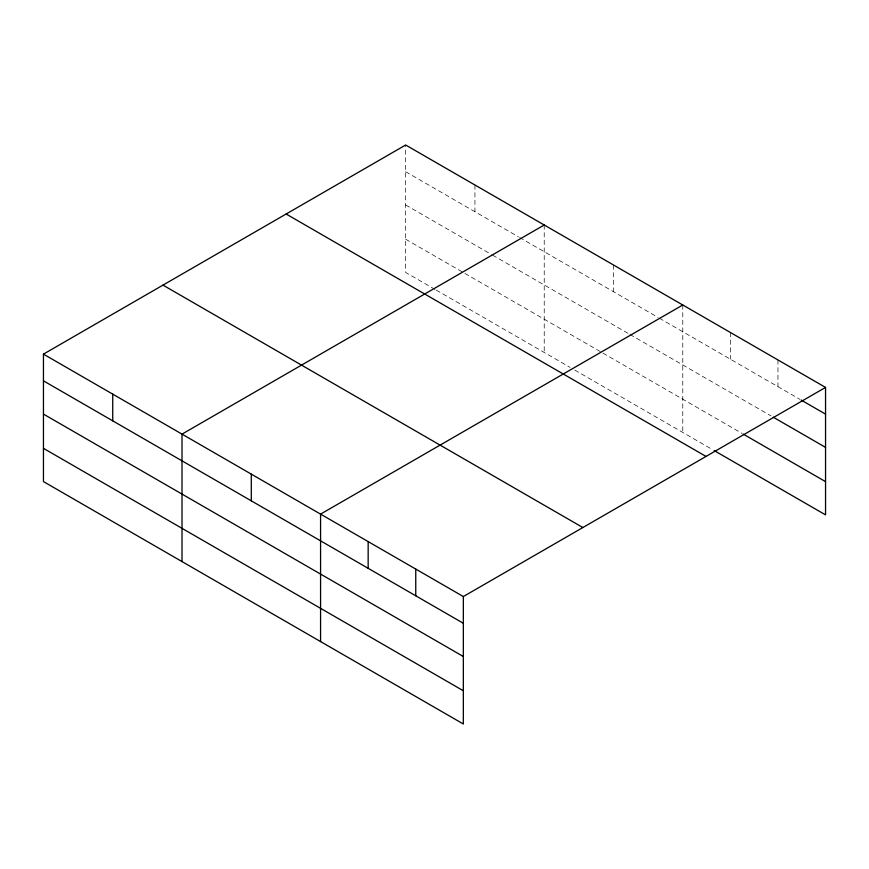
<?xml version="1.0" encoding="UTF-8"?>
<svg xmlns="http://www.w3.org/2000/svg" width="869" height="869" viewBox="0 0 869 869"><rect width="100%" height="100%" fill="white"/><g stroke="black" fill="none" stroke-linecap="round" stroke-linejoin="round"><path stroke-width="0.65" stroke-dasharray="4.34 3.26" d="M435.021 289.41L405.66 272.453L405.66 145.004M405.66 171.725L518.391 236.802M519.564 237.487L658.126 317.478M659.299 318.163L800.012 399.403M405.66 204.965L491.387 254.454M492.56 255.128L628.776 333.772M629.949 334.456L770.999 415.893M405.66 239.214L601.761 352.434M602.934 353.107L741.985 433.381M436.195 290.083L570.064 367.37M574.757 370.085L712.971 449.87M777.961 359.951L777.961 386.672M730.373 332.479L730.373 359.19M682.784 304.997L682.784 432.458M613.503 265.002L613.503 291.723M544.222 225.006L544.222 352.456M474.941 184.999L474.941 211.721"/><path stroke-width="1.3" d="M43.45 354.128L463.34 596.547L463.34 723.996L43.45 481.578L43.45 354.128L405.66 145.004L825.55 387.422L825.55 514.872L714.122 450.544M544.222 225.006L182.012 434.12L182.012 561.58M682.784 304.997L320.574 514.122L320.574 641.572M463.34 596.547L825.55 387.422M801.175 400.066L825.55 414.144M773.323 417.229L825.55 447.383M743.147 434.055L825.55 481.632M286.129 214.013L706.019 456.431M162.981 285.119L582.871 527.537M43.45 380.839L463.34 623.269M43.45 414.089L463.34 656.508M43.45 448.339L463.34 690.757M415.751 569.065L415.751 595.786M368.163 541.593L368.163 568.315M251.293 474.126L251.293 500.837M112.731 394.124L112.731 420.846"/></g></svg>
